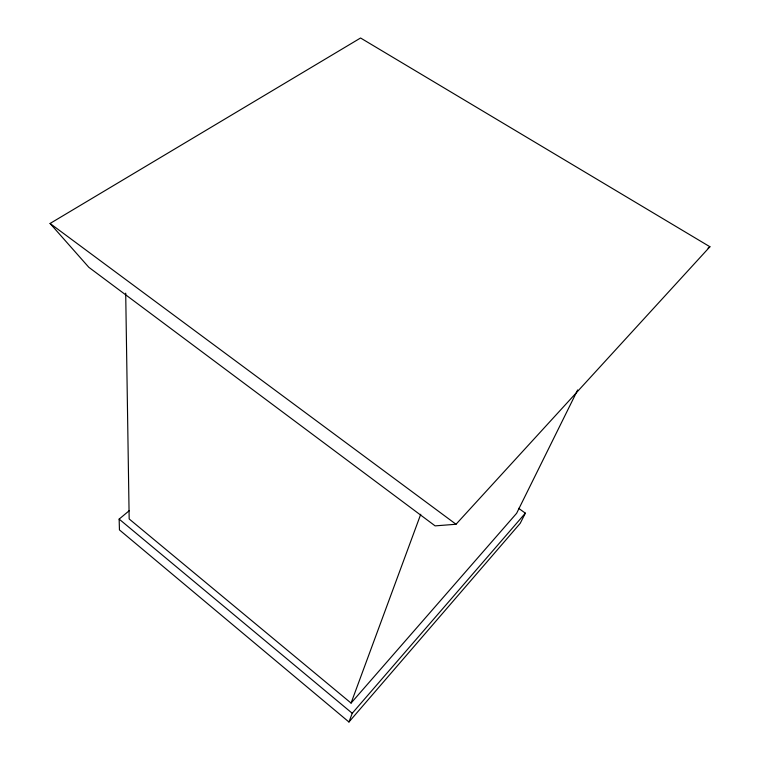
<?xml version="1.0" encoding="UTF-8"?>
<svg xmlns="http://www.w3.org/2000/svg" width="760" height="760" viewBox="0 0 760 760"><rect width="100%" height="100%" fill="white"/><g stroke="black" fill="none" stroke-linecap="round" stroke-linejoin="round"><path stroke-width="1.14" d="M125.704 293.151L129.171 518.957L351.063 703.086L420.736 514.264M129.171 510.758L119.139 519.099L119.453 529.919L348.945 722L352.241 713.279L525.359 513.161L518.643 508.326M577.667 389.937L516.639 513.285L351.063 703.086M525.359 513.161L520.22 523.317L348.945 722M456.028 524.258L709.925 246.753L360.572 38L50.075 223.468L88.825 267.301L435.109 525.872L456.028 524.258L50.075 223.468M708.044 248.159L709.925 246.753M119.139 519.099L352.241 713.279"/></g></svg>
